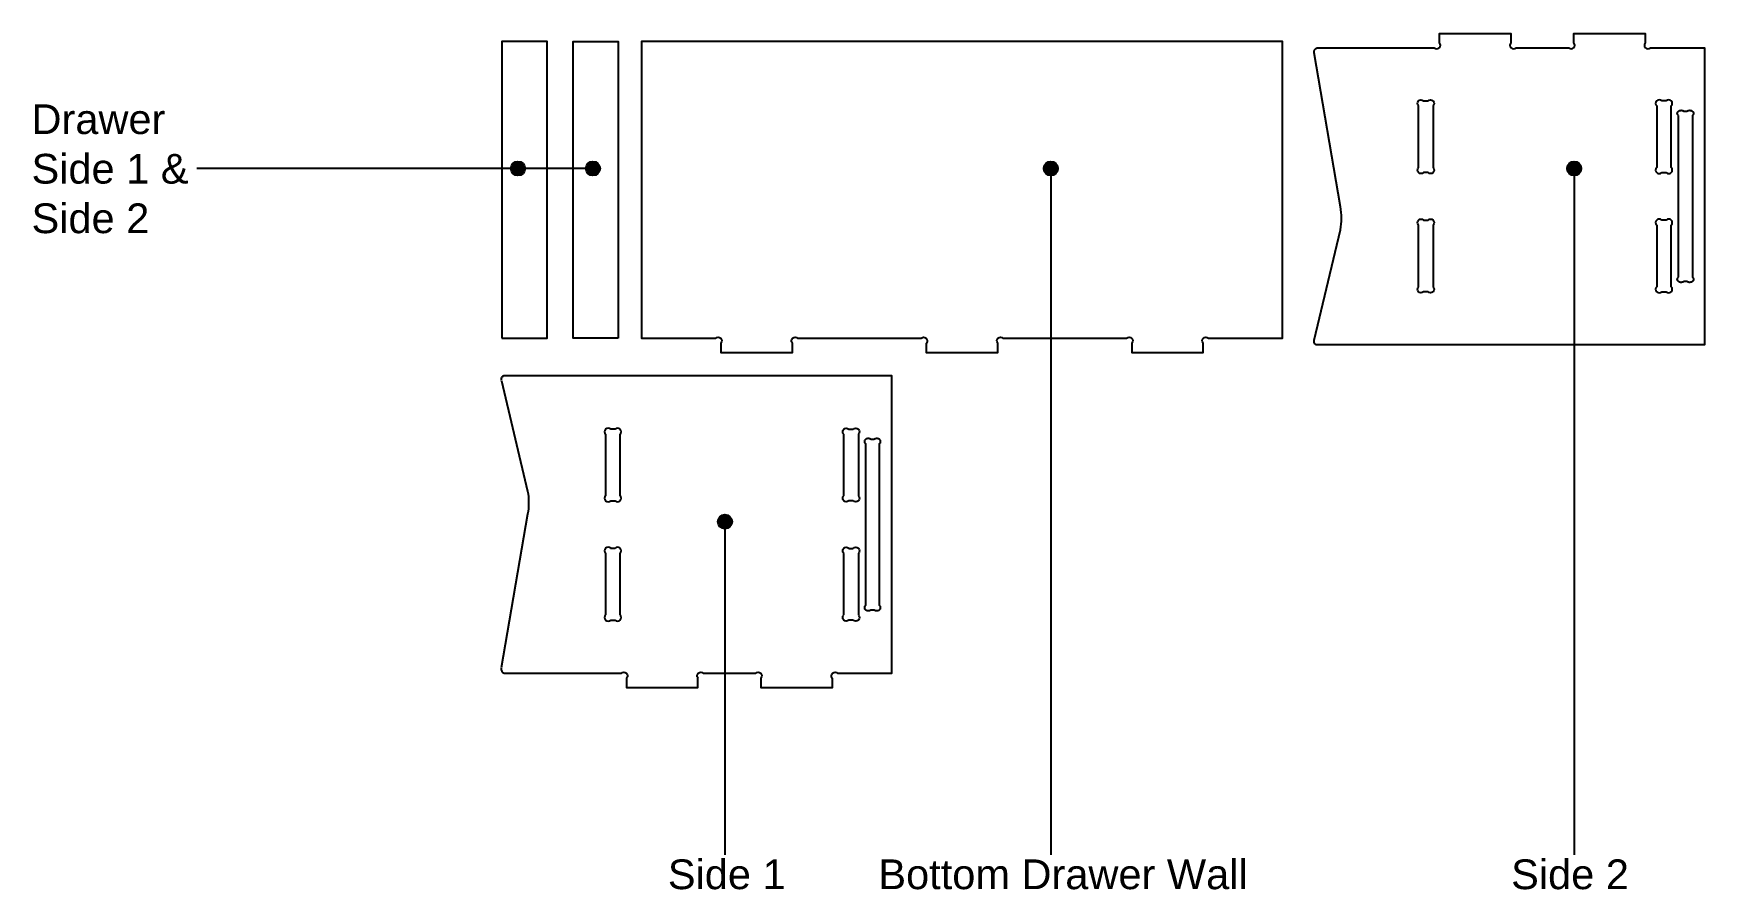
# Model space of a CAD drawing. Header units: millimetres. Extents: x -422 to 1048, y -133 to 1590.
# Drawn here: x -357 to 1048, y -133 to 587 of the extents above; entities that cross this region are included whole.
import ezdxf

# ---------------------------------------------------------------- set-up
doc = ezdxf.new("R2010")
doc.units = ezdxf.units.MM
for name, color, linetype, true_color in [('Default', 7, 'Continuous', 0x000000), ('Pocking 2', 1, 'Continuous', 0xff0000), ('Text', 252, 'Continuous', 0x696969)]:
    doc.layers.add(name, color=color, linetype=linetype, true_color=true_color)
doc.styles.add('Millimeter Small', font='arial.ttf')

msp = doc.modelspace()

# ---------------------------------------------------------------- hatches: boundary and pattern name
at = {"layer": 'Text'}
for points in [[(50, 479), (49.9, 479), (49.7, 478.9), (49.6, 478.9), (49.5, 478.9), (49.3, 478.9), (49.2, 478.9), (49.1, 478.9), (48.9, 478.9), (48.8, 478.8), (48.6, 478.8), (48.5, 478.8), (48.4, 478.7), (48.2, 478.7), (48.1, 478.6), (47.9, 478.6), (47.8, 478.5), (47.7, 478.5), (47.5, 478.4), (47.4, 478.4), (47.3, 478.3), (47.1, 478.2), (47, 478.1), (46.9, 478.1), (46.7, 478), (46.6, 477.9), (46.5, 477.8), (46.4, 477.7), (46.2, 477.6), (46.1, 477.5), (46, 477.4), (45.9, 477.3), (45.8, 477.2), (45.7, 477.1), (45.6, 477), (45.5, 476.9), (45.4, 476.8), (45.3, 476.6), (45.2, 476.5), (45.1, 476.4), (45, 476.3), (44.9, 476.1), (44.9, 476), (44.8, 475.9), (44.7, 475.7), (44.6, 475.6), (44.6, 475.5), (44.5, 475.3), (44.5, 475.2), (44.4, 475.1), (44.4, 474.9), (44.3, 474.8), (44.3, 474.6), (44.2, 474.5), (44.2, 474.4), (44.2, 474.2), (44.1, 474.1), (44.1, 473.9), (44.1, 473.8), (44.1, 473.7), (44.1, 473.5), (44.1, 473.4), (44.1, 473.3), (44, 473.1), (44, 473), (44, 472.9), (44.1, 472.7), (44.1, 472.6), (44.1, 472.5), (44.1, 472.3), (44.1, 472.2), (44.1, 472.1), (44.1, 471.9), (44.2, 471.8), (44.2, 471.6), (44.2, 471.5), (44.3, 471.4), (44.3, 471.2), (44.4, 471.1), (44.4, 470.9), (44.5, 470.8), (44.5, 470.7), (44.6, 470.5), (44.6, 470.4), (44.7, 470.3), (44.8, 470.1), (44.9, 470), (44.9, 469.9), (45, 469.7), (45.1, 469.6), (45.2, 469.5), (45.3, 469.4), (45.4, 469.2), (45.5, 469.1), (45.6, 469), (45.7, 468.9), (45.8, 468.8), (45.9, 468.7), (46, 468.6), (46.1, 468.5), (46.2, 468.4), (46.4, 468.3), (46.5, 468.2), (46.6, 468.1), (46.7, 468), (46.9, 467.9), (47, 467.9), (47.1, 467.8), (47.3, 467.7), (47.4, 467.6), (47.5, 467.6), (47.7, 467.5), (47.8, 467.5), (47.9, 467.4), (48.1, 467.4), (48.2, 467.3), (48.4, 467.3), (48.5, 467.2), (48.6, 467.2), (48.8, 467.2), (48.9, 467.1), (49.1, 467.1), (49.2, 467.1), (49.3, 467.1), (49.5, 467.1), (49.6, 467.1), (49.7, 467.1), (49.9, 467), (50, 467), (50.1, 467), (50.3, 467.1), (50.4, 467.1), (50.5, 467.1), (50.7, 467.1), (50.8, 467.1), (50.9, 467.1), (51.1, 467.1), (51.2, 467.2), (51.4, 467.2), (51.5, 467.2), (51.6, 467.3), (51.8, 467.3), (51.9, 467.4), (52.1, 467.4), (52.2, 467.5), (52.3, 467.5), (52.5, 467.6), (52.6, 467.6), (52.7, 467.7), (52.9, 467.8), (53, 467.9), (53.1, 467.9), (53.3, 468), (53.4, 468.1), (53.5, 468.2), (53.6, 468.3), (53.8, 468.4), (53.9, 468.5), (54, 468.6), (54.1, 468.7), (54.2, 468.8), (54.3, 468.9), (54.4, 469), (54.5, 469.1), (54.6, 469.2), (54.7, 469.4), (54.8, 469.5), (54.9, 469.6), (55, 469.7), (55.1, 469.9), (55.1, 470), (55.2, 470.1), (55.3, 470.3), (55.4, 470.4), (55.4, 470.5), (55.5, 470.7), (55.5, 470.8), (55.6, 470.9), (55.6, 471.1), (55.7, 471.2), (55.7, 471.4), (55.8, 471.5), (55.8, 471.6), (55.8, 471.8), (55.9, 471.9), (55.9, 472.1), (55.9, 472.2), (55.9, 472.3), (55.9, 472.5), (55.9, 472.6), (55.9, 472.7), (56, 472.9), (56, 473), (56, 473.1), (55.9, 473.3), (55.9, 473.4), (55.9, 473.5), (55.9, 473.7), (55.9, 473.8), (55.9, 473.9), (55.9, 474.1), (55.8, 474.2), (55.8, 474.4), (55.8, 474.5), (55.7, 474.6), (55.7, 474.8), (55.6, 474.9), (55.6, 475.1), (55.5, 475.2), (55.5, 475.3), (55.4, 475.5), (55.4, 475.6), (55.3, 475.7), (55.2, 475.9), (55.1, 476), (55.1, 476.1), (55, 476.3), (54.9, 476.4), (54.8, 476.5), (54.7, 476.6), (54.6, 476.8), (54.5, 476.9), (54.4, 477), (54.3, 477.1), (54.2, 477.2), (54.1, 477.3), (54, 477.4), (53.9, 477.5), (53.8, 477.6), (53.6, 477.7), (53.5, 477.8), (53.4, 477.9), (53.3, 478), (53.1, 478.1), (53, 478.1), (52.9, 478.2), (52.7, 478.3), (52.6, 478.4), (52.5, 478.4), (52.3, 478.5), (52.2, 478.5), (52.1, 478.6), (51.9, 478.6), (51.8, 478.7), (51.6, 478.7), (51.5, 478.8), (51.4, 478.8), (51.2, 478.8), (51.1, 478.9), (50.9, 478.9), (50.8, 478.9), (50.7, 478.9), (50.5, 478.9), (50.4, 478.9), (50.3, 478.9), (50.1, 479)], [(113, 479), (112.9, 479), (112.7, 478.9), (112.6, 478.9), (112.5, 478.9), (112.3, 478.9), (112.2, 478.9), (112.1, 478.9), (111.9, 478.9), (111.8, 478.8), (111.6, 478.8), (111.5, 478.8), (111.4, 478.7), (111.2, 478.7), (111.1, 478.6), (110.9, 478.6), (110.8, 478.5), (110.7, 478.5), (110.5, 478.4), (110.4, 478.4), (110.3, 478.3), (110.1, 478.2), (110, 478.1), (109.9, 478.1), (109.7, 478), (109.6, 477.9), (109.5, 477.8), (109.4, 477.7), (109.2, 477.6), (109.1, 477.5), (109, 477.4), (108.9, 477.3), (108.8, 477.2), (108.7, 477.1), (108.6, 477), (108.5, 476.9), (108.4, 476.8), (108.3, 476.6), (108.2, 476.5), (108.1, 476.4), (108, 476.3), (107.9, 476.1), (107.9, 476), (107.8, 475.9), (107.7, 475.7), (107.6, 475.6), (107.6, 475.5), (107.5, 475.3), (107.5, 475.2), (107.4, 475.1), (107.4, 474.9), (107.3, 474.8), (107.3, 474.6), (107.2, 474.5), (107.2, 474.4), (107.2, 474.2), (107.1, 474.1), (107.1, 473.9), (107.1, 473.8), (107.1, 473.7), (107.1, 473.5), (107.1, 473.4), (107.1, 473.3), (107, 473.1), (107, 473), (107, 472.9), (107.1, 472.7), (107.1, 472.6), (107.1, 472.5), (107.1, 472.3), (107.1, 472.2), (107.1, 472.1), (107.1, 471.9), (107.2, 471.8), (107.2, 471.6), (107.2, 471.5), (107.3, 471.4), (107.3, 471.2), (107.4, 471.1), (107.4, 470.9), (107.5, 470.8), (107.5, 470.7), (107.6, 470.5), (107.6, 470.4), (107.7, 470.3), (107.8, 470.1), (107.9, 470), (107.9, 469.9), (108, 469.7), (108.1, 469.6), (108.2, 469.5), (108.3, 469.4), (108.4, 469.2), (108.5, 469.1), (108.6, 469), (108.7, 468.9), (108.8, 468.8), (108.9, 468.7), (109, 468.6), (109.1, 468.5), (109.2, 468.4), (109.4, 468.3), (109.5, 468.2), (109.6, 468.1), (109.7, 468), (109.9, 467.9), (110, 467.9), (110.1, 467.8), (110.3, 467.7), (110.4, 467.6), (110.5, 467.6), (110.7, 467.5), (110.8, 467.5), (110.9, 467.4), (111.1, 467.4), (111.2, 467.3), (111.4, 467.3), (111.5, 467.2), (111.6, 467.2), (111.8, 467.2), (111.9, 467.1), (112.1, 467.1), (112.2, 467.1), (112.3, 467.1), (112.5, 467.1), (112.6, 467.1), (112.7, 467.1), (112.9, 467), (113, 467), (113.1, 467), (113.3, 467.1), (113.4, 467.1), (113.5, 467.1), (113.7, 467.1), (113.8, 467.1), (113.9, 467.1), (114.1, 467.1), (114.2, 467.2), (114.4, 467.2), (114.5, 467.2), (114.6, 467.3), (114.8, 467.3), (114.9, 467.4), (115.1, 467.4), (115.2, 467.5), (115.3, 467.5), (115.5, 467.6), (115.6, 467.6), (115.7, 467.7), (115.9, 467.8), (116, 467.9), (116.1, 467.9), (116.3, 468), (116.4, 468.1), (116.5, 468.2), (116.6, 468.3), (116.8, 468.4), (116.9, 468.5), (117, 468.6), (117.1, 468.7), (117.2, 468.8), (117.3, 468.9), (117.4, 469), (117.5, 469.1), (117.6, 469.2), (117.7, 469.4), (117.8, 469.5), (117.9, 469.6), (118, 469.7), (118.1, 469.9), (118.1, 470), (118.2, 470.1), (118.3, 470.3), (118.4, 470.4), (118.4, 470.5), (118.5, 470.7), (118.5, 470.8), (118.6, 470.9), (118.6, 471.1), (118.7, 471.2), (118.7, 471.4), (118.8, 471.5), (118.8, 471.6), (118.8, 471.8), (118.9, 471.9), (118.9, 472.1), (118.9, 472.2), (118.9, 472.3), (118.9, 472.5), (118.9, 472.6), (118.9, 472.7), (119, 472.9), (119, 473), (119, 473.1), (118.9, 473.3), (118.9, 473.4), (118.9, 473.5), (118.9, 473.7), (118.9, 473.8), (118.9, 473.9), (118.9, 474.1), (118.8, 474.2), (118.8, 474.4), (118.8, 474.5), (118.7, 474.6), (118.7, 474.8), (118.6, 474.9), (118.6, 475.1), (118.5, 475.2), (118.5, 475.3), (118.4, 475.5), (118.4, 475.6), (118.3, 475.7), (118.2, 475.9), (118.1, 476), (118.1, 476.1), (118, 476.3), (117.9, 476.4), (117.8, 476.5), (117.7, 476.6), (117.6, 476.8), (117.5, 476.9), (117.4, 477), (117.3, 477.1), (117.2, 477.2), (117.1, 477.3), (117, 477.4), (116.9, 477.5), (116.8, 477.6), (116.6, 477.7), (116.5, 477.8), (116.4, 477.9), (116.3, 478), (116.1, 478.1), (116, 478.1), (115.9, 478.2), (115.7, 478.3), (115.6, 478.4), (115.5, 478.4), (115.3, 478.5), (115.2, 478.5), (115.1, 478.6), (114.9, 478.6), (114.8, 478.7), (114.6, 478.7), (114.5, 478.8), (114.4, 478.8), (114.2, 478.8), (114.1, 478.9), (113.9, 478.9), (113.8, 478.9), (113.7, 478.9), (113.5, 478.9), (113.4, 478.9), (113.3, 478.9), (113.1, 479)], [(498, 479), (497.9, 479), (497.7, 478.9), (497.6, 478.9), (497.5, 478.9), (497.3, 478.9), (497.2, 478.9), (497.1, 478.9), (496.9, 478.9), (496.8, 478.8), (496.6, 478.8), (496.5, 478.8), (496.4, 478.7), (496.2, 478.7), (496.1, 478.6), (495.9, 478.6), (495.8, 478.5), (495.7, 478.5), (495.5, 478.4), (495.4, 478.4), (495.3, 478.3), (495.1, 478.2), (495, 478.1), (494.9, 478.1), (494.7, 478), (494.6, 477.9), (494.5, 477.8), (494.4, 477.7), (494.2, 477.6), (494.1, 477.5), (494, 477.4), (493.9, 477.3), (493.8, 477.2), (493.7, 477.1), (493.6, 477), (493.5, 476.9), (493.4, 476.8), (493.3, 476.6), (493.2, 476.5), (493.1, 476.4), (493, 476.3), (492.9, 476.1), (492.9, 476), (492.8, 475.9), (492.7, 475.7), (492.6, 475.6), (492.6, 475.5), (492.5, 475.3), (492.5, 475.2), (492.4, 475.1), (492.4, 474.9), (492.3, 474.8), (492.3, 474.6), (492.2, 474.5), (492.2, 474.4), (492.2, 474.2), (492.1, 474.1), (492.1, 473.9), (492.1, 473.8), (492.1, 473.7), (492.1, 473.5), (492.1, 473.4), (492.1, 473.3), (492, 473.1), (492, 473), (492, 472.9), (492.1, 472.7), (492.1, 472.6), (492.1, 472.5), (492.1, 472.3), (492.1, 472.2), (492.1, 472.1), (492.1, 471.9), (492.2, 471.8), (492.2, 471.6), (492.2, 471.5), (492.3, 471.4), (492.3, 471.2), (492.4, 471.1), (492.4, 470.9), (492.5, 470.8), (492.5, 470.7), (492.6, 470.5), (492.6, 470.4), (492.7, 470.3), (492.8, 470.1), (492.9, 470), (492.9, 469.9), (493, 469.7), (493.1, 469.6), (493.2, 469.5), (493.3, 469.4), (493.4, 469.2), (493.5, 469.1), (493.6, 469), (493.7, 468.9), (493.8, 468.8), (493.9, 468.7), (494, 468.6), (494.1, 468.5), (494.2, 468.4), (494.4, 468.3), (494.5, 468.2), (494.6, 468.1), (494.7, 468), (494.9, 467.9), (495, 467.9), (495.1, 467.8), (495.3, 467.7), (495.4, 467.6), (495.5, 467.6), (495.7, 467.5), (495.8, 467.5), (495.9, 467.4), (496.1, 467.4), (496.2, 467.3), (496.4, 467.3), (496.5, 467.2), (496.6, 467.2), (496.8, 467.2), (496.9, 467.1), (497.1, 467.1), (497.2, 467.1), (497.3, 467.1), (497.5, 467.1), (497.6, 467.1), (497.7, 467.1), (497.9, 467), (498, 467), (498.1, 467), (498.3, 467.1), (498.4, 467.1), (498.5, 467.1), (498.7, 467.1), (498.8, 467.1), (498.9, 467.1), (499.1, 467.1), (499.2, 467.2), (499.4, 467.2), (499.5, 467.2), (499.6, 467.3), (499.8, 467.3), (499.9, 467.4), (500.1, 467.4), (500.2, 467.5), (500.3, 467.5), (500.5, 467.6), (500.6, 467.6), (500.7, 467.7), (500.9, 467.8), (501, 467.9), (501.1, 467.9), (501.3, 468), (501.4, 468.1), (501.5, 468.2), (501.6, 468.3), (501.8, 468.4), (501.9, 468.5), (502, 468.6), (502.1, 468.7), (502.2, 468.8), (502.3, 468.9), (502.4, 469), (502.5, 469.1), (502.6, 469.2), (502.7, 469.4), (502.8, 469.5), (502.9, 469.6), (503, 469.7), (503.1, 469.9), (503.1, 470), (503.2, 470.1), (503.3, 470.3), (503.4, 470.4), (503.4, 470.5), (503.5, 470.7), (503.5, 470.8), (503.6, 470.9), (503.6, 471.1), (503.7, 471.2), (503.7, 471.4), (503.8, 471.5), (503.8, 471.6), (503.8, 471.8), (503.9, 471.9), (503.9, 472.1), (503.9, 472.2), (503.9, 472.3), (503.9, 472.5), (503.9, 472.6), (503.9, 472.7), (504, 472.9), (504, 473), (504, 473.1), (503.9, 473.3), (503.9, 473.4), (503.9, 473.5), (503.9, 473.7), (503.9, 473.8), (503.9, 473.9), (503.9, 474.1), (503.8, 474.2), (503.8, 474.4), (503.8, 474.5), (503.7, 474.6), (503.7, 474.8), (503.6, 474.9), (503.6, 475.1), (503.5, 475.2), (503.5, 475.3), (503.4, 475.5), (503.4, 475.6), (503.3, 475.7), (503.2, 475.9), (503.1, 476), (503.1, 476.1), (503, 476.3), (502.9, 476.4), (502.8, 476.5), (502.7, 476.6), (502.6, 476.8), (502.5, 476.9), (502.4, 477), (502.3, 477.1), (502.2, 477.2), (502.1, 477.3), (502, 477.4), (501.9, 477.5), (501.8, 477.6), (501.6, 477.7), (501.5, 477.8), (501.4, 477.9), (501.3, 478), (501.1, 478.1), (501, 478.1), (500.9, 478.2), (500.7, 478.3), (500.6, 478.4), (500.5, 478.4), (500.3, 478.5), (500.2, 478.5), (500.1, 478.6), (499.9, 478.6), (499.8, 478.7), (499.6, 478.7), (499.5, 478.8), (499.4, 478.8), (499.2, 478.8), (499.1, 478.9), (498.9, 478.9), (498.8, 478.9), (498.7, 478.9), (498.5, 478.9), (498.4, 478.9), (498.3, 478.9), (498.1, 479)], [(938, 479), (937.9, 479), (937.7, 478.9), (937.6, 478.9), (937.5, 478.9), (937.3, 478.9), (937.2, 478.9), (937.1, 478.9), (936.9, 478.9), (936.8, 478.8), (936.6, 478.8), (936.5, 478.8), (936.4, 478.7), (936.2, 478.7), (936.1, 478.6), (935.9, 478.6), (935.8, 478.5), (935.7, 478.5), (935.5, 478.4), (935.4, 478.4), (935.3, 478.3), (935.1, 478.2), (935, 478.1), (934.9, 478.1), (934.7, 478), (934.6, 477.9), (934.5, 477.8), (934.4, 477.7), (934.2, 477.6), (934.1, 477.5), (934, 477.4), (933.9, 477.3), (933.8, 477.2), (933.7, 477.1), (933.6, 477), (933.5, 476.9), (933.4, 476.8), (933.3, 476.6), (933.2, 476.5), (933.1, 476.4), (933, 476.3), (932.9, 476.1), (932.9, 476), (932.8, 475.9), (932.7, 475.7), (932.6, 475.6), (932.6, 475.5), (932.5, 475.3), (932.5, 475.2), (932.4, 475.1), (932.4, 474.9), (932.3, 474.8), (932.3, 474.6), (932.2, 474.5), (932.2, 474.4), (932.2, 474.2), (932.1, 474.1), (932.1, 473.9), (932.1, 473.8), (932.1, 473.7), (932.1, 473.5), (932.1, 473.4), (932.1, 473.3), (932, 473.1), (932, 473), (932, 472.9), (932.1, 472.7), (932.1, 472.6), (932.1, 472.5), (932.1, 472.3), (932.1, 472.2), (932.1, 472.1), (932.1, 471.9), (932.2, 471.8), (932.2, 471.6), (932.2, 471.5), (932.3, 471.4), (932.3, 471.2), (932.4, 471.1), (932.4, 470.9), (932.5, 470.8), (932.5, 470.7), (932.6, 470.5), (932.6, 470.4), (932.7, 470.3), (932.8, 470.1), (932.9, 470), (932.9, 469.9), (933, 469.7), (933.1, 469.6), (933.2, 469.5), (933.3, 469.4), (933.4, 469.2), (933.5, 469.1), (933.6, 469), (933.7, 468.9), (933.8, 468.8), (933.9, 468.7), (934, 468.6), (934.1, 468.5), (934.2, 468.4), (934.4, 468.3), (934.5, 468.2), (934.6, 468.1), (934.7, 468), (934.9, 467.9), (935, 467.9), (935.1, 467.8), (935.3, 467.7), (935.4, 467.6), (935.5, 467.6), (935.7, 467.5), (935.8, 467.5), (935.9, 467.4), (936.1, 467.4), (936.2, 467.3), (936.4, 467.3), (936.5, 467.2), (936.6, 467.2), (936.8, 467.2), (936.9, 467.1), (937.1, 467.1), (937.2, 467.1), (937.3, 467.1), (937.5, 467.1), (937.6, 467.1), (937.7, 467.1), (937.9, 467), (938, 467), (938.1, 467), (938.3, 467.1), (938.4, 467.1), (938.5, 467.1), (938.7, 467.1), (938.8, 467.1), (938.9, 467.1), (939.1, 467.1), (939.2, 467.2), (939.4, 467.2), (939.5, 467.2), (939.6, 467.3), (939.8, 467.3), (939.9, 467.4), (940.1, 467.4), (940.2, 467.5), (940.3, 467.5), (940.5, 467.6), (940.6, 467.6), (940.7, 467.7), (940.9, 467.8), (941, 467.9), (941.1, 467.9), (941.3, 468), (941.4, 468.1), (941.5, 468.2), (941.6, 468.3), (941.8, 468.4), (941.9, 468.5), (942, 468.6), (942.1, 468.7), (942.2, 468.8), (942.3, 468.9), (942.4, 469), (942.5, 469.1), (942.6, 469.2), (942.7, 469.4), (942.8, 469.5), (942.9, 469.6), (943, 469.7), (943.1, 469.9), (943.1, 470), (943.2, 470.1), (943.3, 470.3), (943.4, 470.4), (943.4, 470.5), (943.5, 470.7), (943.5, 470.8), (943.6, 470.9), (943.6, 471.1), (943.7, 471.2), (943.7, 471.4), (943.8, 471.5), (943.8, 471.6), (943.8, 471.8), (943.9, 471.9), (943.9, 472.1), (943.9, 472.2), (943.9, 472.3), (943.9, 472.5), (943.9, 472.6), (943.9, 472.7), (944, 472.9), (944, 473), (944, 473.1), (943.9, 473.3), (943.9, 473.4), (943.9, 473.5), (943.9, 473.7), (943.9, 473.8), (943.9, 473.9), (943.9, 474.1), (943.8, 474.2), (943.8, 474.4), (943.8, 474.5), (943.7, 474.6), (943.7, 474.8), (943.6, 474.9), (943.6, 475.1), (943.5, 475.2), (943.5, 475.3), (943.4, 475.5), (943.4, 475.6), (943.3, 475.7), (943.2, 475.9), (943.1, 476), (943.1, 476.1), (943, 476.3), (942.9, 476.4), (942.8, 476.5), (942.7, 476.6), (942.6, 476.8), (942.5, 476.9), (942.4, 477), (942.3, 477.1), (942.2, 477.2), (942.1, 477.3), (942, 477.4), (941.9, 477.5), (941.8, 477.6), (941.6, 477.7), (941.5, 477.8), (941.4, 477.9), (941.3, 478), (941.1, 478.1), (941, 478.1), (940.9, 478.2), (940.7, 478.3), (940.6, 478.4), (940.5, 478.4), (940.3, 478.5), (940.2, 478.5), (940.1, 478.6), (939.9, 478.6), (939.8, 478.7), (939.6, 478.7), (939.5, 478.8), (939.4, 478.8), (939.2, 478.8), (939.1, 478.9), (938.9, 478.9), (938.8, 478.9), (938.7, 478.9), (938.5, 478.9), (938.4, 478.9), (938.3, 478.9), (938.1, 479)], [(224, 182), (223.9, 182), (223.7, 181.9), (223.6, 181.9), (223.5, 181.9), (223.3, 181.9), (223.2, 181.9), (223.1, 181.9), (222.9, 181.9), (222.8, 181.8), (222.6, 181.8), (222.5, 181.8), (222.4, 181.7), (222.2, 181.7), (222.1, 181.6), (221.9, 181.6), (221.8, 181.5), (221.7, 181.5), (221.5, 181.4), (221.4, 181.4), (221.3, 181.3), (221.1, 181.2), (221, 181.1), (220.9, 181.1), (220.7, 181), (220.6, 180.9), (220.5, 180.8), (220.4, 180.7), (220.2, 180.6), (220.1, 180.5), (220, 180.4), (219.9, 180.3), (219.8, 180.2), (219.7, 180.1), (219.6, 180), (219.5, 179.9), (219.4, 179.8), (219.3, 179.6), (219.2, 179.5), (219.1, 179.4), (219, 179.3), (218.9, 179.1), (218.9, 179), (218.8, 178.9), (218.7, 178.7), (218.6, 178.6), (218.6, 178.5), (218.5, 178.3), (218.5, 178.2), (218.4, 178.1), (218.4, 177.9), (218.3, 177.8), (218.3, 177.6), (218.2, 177.5), (218.2, 177.4), (218.2, 177.2), (218.1, 177.1), (218.1, 176.9), (218.1, 176.8), (218.1, 176.7), (218.1, 176.5), (218.1, 176.4), (218.1, 176.3), (218, 176.1), (218, 176), (218, 175.9), (218.1, 175.7), (218.1, 175.6), (218.1, 175.5), (218.1, 175.3), (218.1, 175.2), (218.1, 175.1), (218.1, 174.9), (218.2, 174.8), (218.2, 174.6), (218.2, 174.5), (218.3, 174.4), (218.3, 174.2), (218.4, 174.1), (218.4, 173.9), (218.5, 173.8), (218.5, 173.7), (218.6, 173.5), (218.6, 173.4), (218.7, 173.3), (218.8, 173.1), (218.9, 173), (218.9, 172.9), (219, 172.7), (219.1, 172.6), (219.2, 172.5), (219.3, 172.4), (219.4, 172.2), (219.5, 172.1), (219.6, 172), (219.7, 171.9), (219.8, 171.8), (219.9, 171.7), (220, 171.6), (220.1, 171.5), (220.2, 171.4), (220.4, 171.3), (220.5, 171.2), (220.6, 171.1), (220.7, 171), (220.9, 170.9), (221, 170.9), (221.1, 170.8), (221.3, 170.7), (221.4, 170.6), (221.5, 170.6), (221.7, 170.5), (221.8, 170.5), (221.9, 170.4), (222.1, 170.4), (222.2, 170.3), (222.4, 170.3), (222.5, 170.2), (222.6, 170.2), (222.8, 170.2), (222.9, 170.1), (223.1, 170.1), (223.2, 170.1), (223.3, 170.1), (223.5, 170.1), (223.6, 170.1), (223.7, 170.1), (223.9, 170), (224, 170), (224.1, 170), (224.3, 170.1), (224.4, 170.1), (224.5, 170.1), (224.7, 170.1), (224.8, 170.1), (224.9, 170.1), (225.1, 170.1), (225.2, 170.2), (225.4, 170.2), (225.5, 170.2), (225.6, 170.3), (225.8, 170.3), (225.9, 170.4), (226.1, 170.4), (226.2, 170.5), (226.3, 170.5), (226.5, 170.6), (226.6, 170.6), (226.7, 170.7), (226.9, 170.8), (227, 170.9), (227.1, 170.9), (227.3, 171), (227.4, 171.1), (227.5, 171.2), (227.6, 171.3), (227.8, 171.4), (227.9, 171.5), (228, 171.6), (228.1, 171.7), (228.2, 171.8), (228.3, 171.9), (228.4, 172), (228.5, 172.1), (228.6, 172.2), (228.7, 172.4), (228.8, 172.5), (228.9, 172.6), (229, 172.7), (229.1, 172.9), (229.1, 173), (229.2, 173.1), (229.3, 173.3), (229.4, 173.4), (229.4, 173.5), (229.5, 173.7), (229.5, 173.8), (229.6, 173.9), (229.6, 174.1), (229.7, 174.2), (229.7, 174.4), (229.8, 174.5), (229.8, 174.6), (229.8, 174.8), (229.9, 174.9), (229.9, 175.1), (229.9, 175.2), (229.9, 175.3), (229.9, 175.5), (229.9, 175.6), (229.9, 175.7), (230, 175.9), (230, 176), (230, 176.1), (229.9, 176.3), (229.9, 176.4), (229.9, 176.5), (229.9, 176.7), (229.9, 176.8), (229.9, 176.9), (229.9, 177.1), (229.8, 177.2), (229.8, 177.4), (229.8, 177.5), (229.7, 177.6), (229.7, 177.8), (229.6, 177.9), (229.6, 178.1), (229.5, 178.2), (229.5, 178.3), (229.4, 178.5), (229.4, 178.6), (229.3, 178.7), (229.2, 178.9), (229.1, 179), (229.1, 179.1), (229, 179.3), (228.9, 179.4), (228.8, 179.5), (228.7, 179.6), (228.6, 179.8), (228.5, 179.9), (228.4, 180), (228.3, 180.1), (228.2, 180.2), (228.1, 180.3), (228, 180.4), (227.9, 180.5), (227.8, 180.6), (227.6, 180.7), (227.5, 180.8), (227.4, 180.9), (227.3, 181), (227.1, 181.1), (227, 181.1), (226.9, 181.2), (226.7, 181.3), (226.6, 181.4), (226.5, 181.4), (226.3, 181.5), (226.2, 181.5), (226.1, 181.6), (225.9, 181.6), (225.8, 181.7), (225.6, 181.7), (225.5, 181.8), (225.4, 181.8), (225.2, 181.8), (225.1, 181.9), (224.9, 181.9), (224.8, 181.9), (224.7, 181.9), (224.5, 181.9), (224.4, 181.9), (224.3, 181.9), (224.1, 182)]]:
    msp.add_hatch(color=256, dxfattribs=at).paths.add_polyline_path(points, flags=0)

# ---------------------------------------------------------------- linework, layer by layer
at = {"layer": 'Default'}
for p, q in [((741.6, 440.9), (719.3, 570.2)), ((889.1, 574.6), (933.4, 574.6)), ((719.4, 328.6), (741.6, 421.4)), ((285, 330.3), (389, 330.3)), ((457.7, 330.3), (561.7, 330.3)), ((36, 294.6), (58.1, 201.8)), ((58.1, 182.3), (35.8, 53)), ((205.7, 48.6), (249.9, 48.6))]:
    msp.add_line(p, q, dxfattribs=at)
for points in [[(36.4, 330.3), (74.4, 330.3), (74.4, 579.8), (36.4, 579.8)], [(134.3, 330.3), (96.3, 330.3), (96.3, 579.8), (134.3, 579.8)]]:
    msp.add_lwpolyline(points, close=True, dxfattribs=at)
for points in [[(630.5, 330.3), (692.9, 330.3), (692.9, 579.8), (153.9, 579.8), (153.9, 330.3), (216.3, 330.3)], [(824.7, 578.7), (824.7, 586.6), (884.8, 586.6), (884.8, 578.7)], [(937.7, 578.7), (937.7, 586.6), (997.8, 586.6), (997.8, 578.7)], [(1002.1, 574.6), (1047.6, 574.6), (1047.6, 324.6), (721.7, 324.6)], [(721.9, 574.6), (820.4, 574.6)], [(220.6, 326.2), (220.6, 318.3), (280.7, 318.3), (280.7, 326.2)], [(393.3, 326.2), (393.3, 318.3), (453.4, 318.3), (453.4, 326.2)], [(566.1, 326.2), (566.1, 318.3), (626.1, 318.3), (626.1, 326.2)], [(318.7, 48.6), (364.2, 48.6), (364.2, 298.6), (38.2, 298.6)], [(38.4, 48.6), (136.9, 48.6)], [(141.3, 44.4), (141.3, 36.6), (201.3, 36.6), (201.3, 44.4)], [(254.3, 44.4), (254.3, 36.6), (314.3, 36.6), (314.3, 44.4)]]:
    msp.add_lwpolyline(points, dxfattribs=at)
for centre, radius, start, end in [((822.5, 576.7), 3, 225, 42.2311), ((887, 576.7), 3, 137.7689, 315), ((935.5, 576.7), 3, 225, 42.2311), ((1000, 576.7), 3, 137.7689, 315), ((685, 431.2), 57.4, 350.2176, 9.7824), ((38.7, 295.7), 2.91, 99.4345, 201.4228), ((39.7, 52.3), 3.94, 170.2176, 250.874)]:
    msp.add_arc(centre, radius, start, end, dxfattribs=at)
at = {"layer": 'Default', "extrusion": (0, 0, -1)}
for centre, radius, start, end in [((-723.2, 570.9), 3.94, 350.2176, 70.874), ((-218.4, 328.2), 3, 45, 222.2311), ((-282.9, 328.2), 3, 317.7689, 135), ((-391.1, 328.2), 3, 45, 222.2311), ((-455.6, 328.2), 3, 317.7689, 135), ((-563.8, 328.2), 3, 45, 222.2311), ((-628.3, 328.2), 3, 317.7689, 135), ((-722.2, 327.5), 2.91, 279.4345, 21.4228), ((-1.5, 192), 57.4, 170.2176, 189.7824), ((-139.1, 46.5), 3, 45, 222.2311), ((-203.6, 46.5), 3, 317.7689, 135), ((-252, 46.5), 3, 45, 222.2311), ((-316.5, 46.5), 3, 317.7689, 135)]:
    msp.add_arc(centre, radius, start, end, dxfattribs=at)
at = {"layer": 'Pocking 2', "color": 1, "true_color": 0xff0000}
for p, q in [((807.1, 473.9), (807.1, 525.6)), ((811.4, 529.9), (815.1, 529.9)), ((819.4, 525.6), (819.4, 473.9)), ((1007.4, 525.6), (1007.4, 473.9)), ((1015.4, 529.9), (1011.6, 529.9)), ((1019.6, 473.9), (1019.6, 525.6)), ((815.1, 469.6), (811.4, 469.6)), ((1011.6, 469.6), (1015.4, 469.6)), ((807.1, 373.6), (807.1, 425.4)), ((811.4, 429.6), (815.1, 429.6)), ((819.4, 425.4), (819.4, 373.6)), ((1007.4, 425.4), (1007.4, 373.6)), ((1015.4, 429.6), (1011.6, 429.6)), ((1019.6, 373.6), (1019.6, 425.4)), ((815.1, 369.4), (811.4, 369.4)), ((1011.6, 369.4), (1015.4, 369.4)), ((131.7, 253.8), (127.9, 253.8)), ((328.2, 253.8), (331.9, 253.8)), ((123.7, 249.6), (123.7, 197.8)), ((135.9, 197.8), (135.9, 249.6)), ((323.9, 197.8), (323.9, 249.6)), ((336.2, 249.6), (336.2, 197.8)), ((127.9, 193.6), (131.7, 193.6)), ((331.9, 193.6), (328.2, 193.6)), ((123.7, 149.3), (123.7, 97.6)), ((131.7, 153.6), (127.9, 153.6)), ((135.9, 97.6), (135.9, 149.3)), ((323.9, 97.6), (323.9, 149.3)), ((328.2, 153.6), (331.9, 153.6)), ((336.2, 149.3), (336.2, 97.6)), ((127.9, 93.3), (131.7, 93.3)), ((331.9, 93.3), (328.2, 93.3))]:
    msp.add_line(p, q, dxfattribs=at)
for points in [[(1030.2, 521.2), (1032.9, 521.2)], [(1025.6, 381.5), (1025.6, 517.7)], [(1037.4, 517.7), (1037.4, 381.5)], [(1032.9, 378), (1030.2, 378)], [(342.2, 241.7), (342.2, 105.5)], [(349.4, 245.2), (346.7, 245.2)], [(354, 105.5), (354, 241.7)], [(346.7, 102), (349.4, 102)]]:
    msp.add_lwpolyline(points, dxfattribs=at)
at = {"layer": 'Pocking 2', "color": 1, "true_color": 0xff0000, "extrusion": (0, 0, -1)}
for centre, start, end in [((-809.2, 527.8), 315, 135), ((-817.3, 527.8), 45, 225), ((-809.2, 471.7), 225, 45), ((-817.3, 471.7), 135, 315), ((-809.2, 427.5), 315, 135), ((-817.3, 427.5), 45, 225), ((-809.2, 371.5), 225, 45), ((-817.3, 371.5), 135, 315), ((-326, 251.7), 315, 135), ((-334.1, 251.7), 45, 225), ((-326, 195.7), 225, 45), ((-334.1, 195.7), 135, 315), ((-326, 151.5), 315, 135), ((-334.1, 151.5), 45, 225), ((-326, 95.4), 225, 45), ((-334.1, 95.4), 135, 315)]:
    msp.add_arc(centre, 3, start, end, dxfattribs=at)
at = {"layer": 'Pocking 2', "color": 1, "true_color": 0xff0000}
for centre, start, end in [((1009.5, 527.8), 45, 225), ((1017.5, 527.8), 315, 135), ((1009.5, 471.7), 135, 315), ((1017.5, 471.7), 225, 45), ((1009.5, 427.5), 45, 225), ((1017.5, 427.5), 315, 135), ((1009.5, 371.5), 135, 315), ((1017.5, 371.5), 225, 45), ((125.8, 251.7), 45, 225), ((133.8, 251.7), 315, 135), ((125.8, 195.7), 135, 315), ((133.8, 195.7), 225, 45), ((125.8, 151.5), 45, 225), ((133.8, 151.5), 315, 135), ((125.8, 95.4), 135, 315), ((133.8, 95.4), 225, 45)]:
    msp.add_arc(centre, 3, start, end, dxfattribs=at)
for points, knots in [([(1025.6, 517.7), (1023.4, 519.5), (1025.7, 521.2), (1027.9, 523), (1030.2, 521.2)], [169.00551, 169.00551, 169.00551, 173.717899, 173.717899, 178.430288, 178.430288, 178.430288]), ([(1032.9, 521.2), (1035.1, 523), (1037.4, 521.2), (1039.7, 519.5), (1037.4, 517.7)], [178.452991, 178.452991, 178.452991, 183.16538, 183.16538, 187.877769, 187.877769, 187.877769]), ([(1030.2, 378), (1027.9, 376.2), (1025.7, 378), (1023.4, 379.8), (1025.6, 381.5)], [197.42034, 197.42034, 197.42034, 202.132729, 202.132729, 206.845118, 206.845118, 206.845118]), ([(1037.4, 381.5), (1039.7, 379.8), (1037.4, 378), (1035.1, 376.2), (1032.9, 378)], [187.972859, 187.972859, 187.972859, 192.685248, 192.685248, 197.397637, 197.397637, 197.397637]), ([(346.7, 245.2), (344.5, 246.9), (342.2, 245.2), (339.9, 243.4), (342.2, 241.7)], [197.42034, 197.42034, 197.42034, 202.132729, 202.132729, 206.845118, 206.845118, 206.845118]), ([(354, 241.7), (356.2, 243.4), (354, 245.2), (351.7, 246.9), (349.4, 245.2)], [187.972859, 187.972859, 187.972859, 192.685248, 192.685248, 197.397637, 197.397637, 197.397637]), ([(342.2, 105.5), (339.9, 103.7), (342.2, 102), (344.5, 100.2), (346.7, 102)], [169.00551, 169.00551, 169.00551, 173.717899, 173.717899, 178.430288, 178.430288, 178.430288]), ([(349.4, 102), (351.7, 100.2), (354, 102), (356.2, 103.7), (354, 105.5)], [178.452991, 178.452991, 178.452991, 183.16538, 183.16538, 187.877769, 187.877769, 187.877769])]:
    msp.add_rational_spline(points, [1, 0.707106781187, 1, 0.707106781187, 1], degree=2, knots=knots, dxfattribs=at)
at = {"layer": 'Text'}
for p, q in [((498, 479), (498, -104)), ((938, 479), (938, -104)), ((119, 473), (-220, 473)), ((224, 182), (224, -104))]:
    msp.add_line(p, q, dxfattribs=at)
for centre in [(50, 473), (113, 473), (498, 473), (938, 473), (224, 176)]:
    msp.add_circle(centre, 5.96, dxfattribs=at)

# ---------------------------------------------------------------- texts
at = {"layer": 'Text', "char_height": 25, "attachment_point": 1, "style": 'Millimeter Small'}
for s, insert, width in [('{\\fArial;Drawer}\\P{\\fArial;Side 1 &}\\P{\\fArial;Side 2 }\\P', (-359, 527), 311.141), ('Side 1 ', (176, -108), 247.011), ('Bottom Drawer Wall ', (353, -108), 667.935), ('Side 2', (885, -108), 243.478)]:
    msp.add_mtext(s, dxfattribs=dict(at, insert=insert, width=width))

doc.saveas('drawing.dxf')
